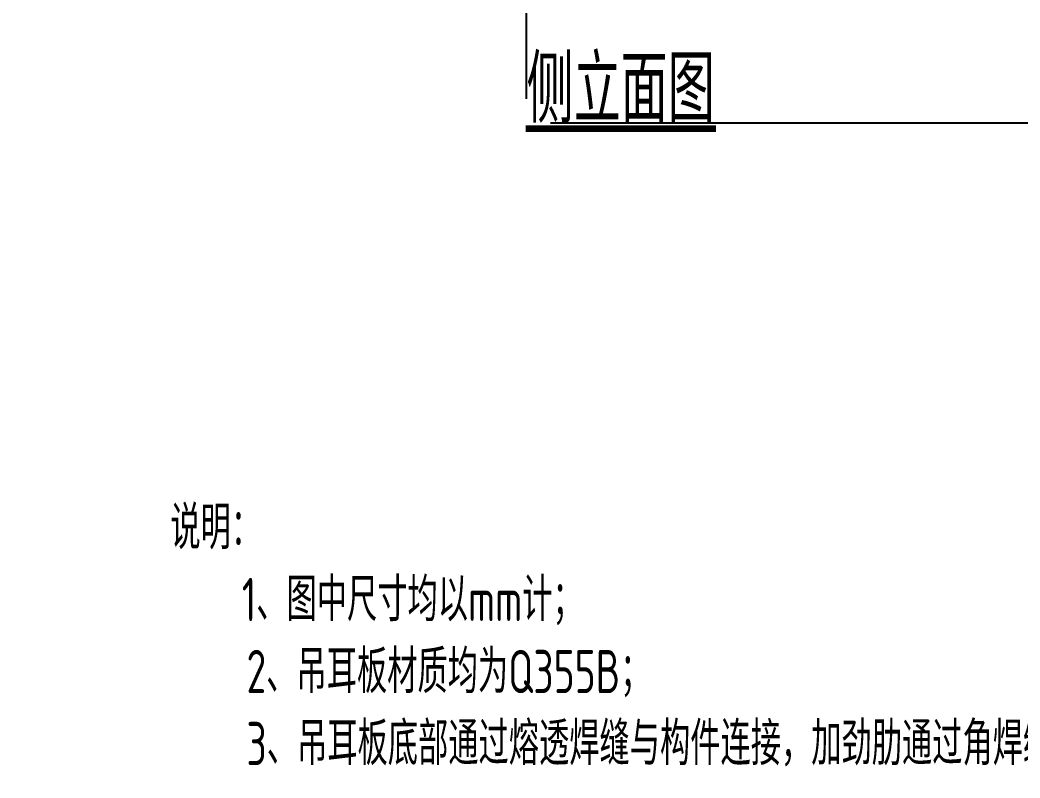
# Model space of a CAD drawing. Extents: x -116116 to 163606, y 26244 to 140307.
# Drawn here: x 128657 to 139071, y 60625 to 68518 of the extents above; entities that cross this region are included whole.
import ezdxf

# ---------------------------------------------------------------- set-up
doc = ezdxf.new("R2010")
doc.units = 0
doc.header["$LTSCALE"] = 1000
doc.layers.get('0').update_dxf_attribs({"linetype": 'CONTINUOUS'})
doc.layers.get('Defpoints').update_dxf_attribs({"linetype": 'CONTINUOUS'})
doc.layers.add('6文本', color=7, linetype='CONTINUOUS', lineweight=15)
doc.layers.add('DIM', color=3, linetype='CONTINUOUS', lineweight=0)
doc.layers.add('M_Dim', color=3, linetype='CONTINUOUS')
doc.styles.add('TSSD_Dimension', font='tssdeng.shx', dxfattribs={"width": 0.7, "bigfont": 'hztxt.shx'})
doc.styles.add('TSSD_NORM', font='tssdeng.shx', dxfattribs={"width": 0.7, "bigfont": 'hztxt.shx'})
doc.dimstyles.new('TSSD_100_100', dxfattribs={"dimtxt": 300, "dimasz": 100, "dimexe": 100, "dimexo": 250, "dimgap": 100, "dimtad": 1, "dimdec": 0, "dimzin": 0, "dimdsep": 46, "dimtxsty": 'TSSD_Dimension', "dimblk": 'ARCHTICK', "dimblk1": 'ARCHTICK', "dimblk2": 'ARCHTICK', "dimcen": 0, "dimdle": 100, "dimclrt": 7, "dimadec": 0, "dimazin": 0, "dimtfac": 1, "dimtdec": 0, "dimtix": 1, "dimtmove": 2, "dimatfit": 3, "dimfxl": 1, "dimtolj": 1, "dimtzin": 0, "dimarcsym": 0})

# ---------------------------------------------------------------- blocks, each defined once
blk = doc.blocks.new('_ArchTick')
at = {"color": 0, "linetype": 'ByBlock', "const_width": 0.15}
blk.add_lwpolyline([(-0.5, -0.5), (0.5, 0.5)], dxfattribs=at)
blk = doc.blocks.new('*D415')
at = {"layer": 'Defpoints', "color": 0, "transparency": 16777216}
for p in [(104514, 86927), (104514, 70371), (133933, 67447)]:
    blk.add_point(p, dxfattribs=at)
at = {"layer": 'DIM', "color": 0, "lineweight": -2, "transparency": 16777216}
for p, q in [((104514, 70621), (104514, 87027)), ((133933, 67697), (133933, 87027)), ((134033, 86927), (104414, 86927))]:
    blk.add_line(p, q, dxfattribs=at)
at = {"layer": 'DIM', "color": 0, "lineweight": -2, "transparency": 16777216, "xscale": 100, "yscale": 100, "zscale": 100, "rotation": 180}
blk.add_blockref('_ArchTick', (104514, 86927), dxfattribs=at)
at = {"layer": 'DIM', "color": 0, "lineweight": -2, "transparency": 16777216, "xscale": 100, "yscale": 100, "zscale": 100}
blk.add_blockref('_ArchTick', (133933, 86927), dxfattribs=at)
at = {"layer": 'DIM', "color": 7, "transparency": 16777216, "insert": (119223, 87177), "char_height": 300, "attachment_point": 5, "style": 'TSSD_Dimension'}
blk.add_mtext('\\A1;29419', dxfattribs=at)
blk = doc.blocks.new('*D416')
at = {"layer": 'Defpoints', "color": 0, "transparency": 16777216}
for p in [(133933, 67447), (133933, 52888), (163506, 52888)]:
    blk.add_point(p, dxfattribs=at)
at = {"layer": 'DIM', "color": 0, "lineweight": -2, "transparency": 16777216}
for p, q in [((163506, 67547), (163506, 52788)), ((134183, 67447), (163606, 67447)), ((134183, 52888), (163606, 52888))]:
    blk.add_line(p, q, dxfattribs=at)
at = {"layer": 'DIM', "color": 0, "lineweight": -2, "transparency": 16777216, "xscale": 100, "yscale": 100, "zscale": 100}
for p, rotation in [((163506, 67447), 90), ((163506, 52888), 270)]:
    blk.add_blockref('_ArchTick', p, dxfattribs=dict(at, rotation=rotation))
at = {"layer": 'DIM', "color": 7, "transparency": 16777216, "insert": (163256, 60167), "char_height": 300, "attachment_point": 5, "rotation": 90, "style": 'TSSD_Dimension'}
blk.add_mtext('\\A1;14560', dxfattribs=at)

msp = doc.modelspace()

# ---------------------------------------------------------------- linework, layer by layer
at = {"layer": 'M_Dim', "const_width": 70}
msp.add_lwpolyline([(133923.74592, 67387.46804), (135903.8108, 67387.46804)], dxfattribs=at)

# ---------------------------------------------------------------- texts
at = {"layer": '6文本', "style": 'TSSD_NORM', "width": 0.7}
for s, height, p in [('侧立面图', 700, (133932.65143, 67447.17933)), ('说明：', 450, (130222.7398, 63008.45866)), ('1、图中尺寸均以mm计；', 450, (130967.06283, 62258.45866)), ('2、吊耳板材质均为Q355B；', 450, (131015.52437, 61508.45866)), ('3、吊耳板底部通过熔透焊缝与构件连接，加劲肋通过角焊缝分别与', 450, (131015.52437, 60758.45866))]:
    msp.add_text(s, height=height, dxfattribs=at).set_placement(p)

# ---------------------------------------------------------------- dimensions: what is measured, and where the dimension line sits
at = {"layer": 'DIM'}
dim = msp.add_linear_dim(base=(104514.11772, 86927.38043), p1=(133932.65143, 67447.17933), p2=(104514.11772, 70370.55483), dimstyle='TSSD_100_100', dxfattribs=at)
dim.commit()
dim.dimension.update_dxf_attribs({"geometry": '*D415', "text_midpoint": (119223.38458, 87177.38043)})
dim = msp.add_linear_dim(base=(163506.47286, 52887.5495), p1=(133932.65143, 67447.17933), p2=(133932.65143, 52887.5495), angle=90, dimstyle='TSSD_100_100', dxfattribs=at)
dim.commit()
dim.dimension.update_dxf_attribs({"geometry": '*D416', "text_midpoint": (163256.47286, 60167.36441)})

doc.saveas('drawing.dxf')
